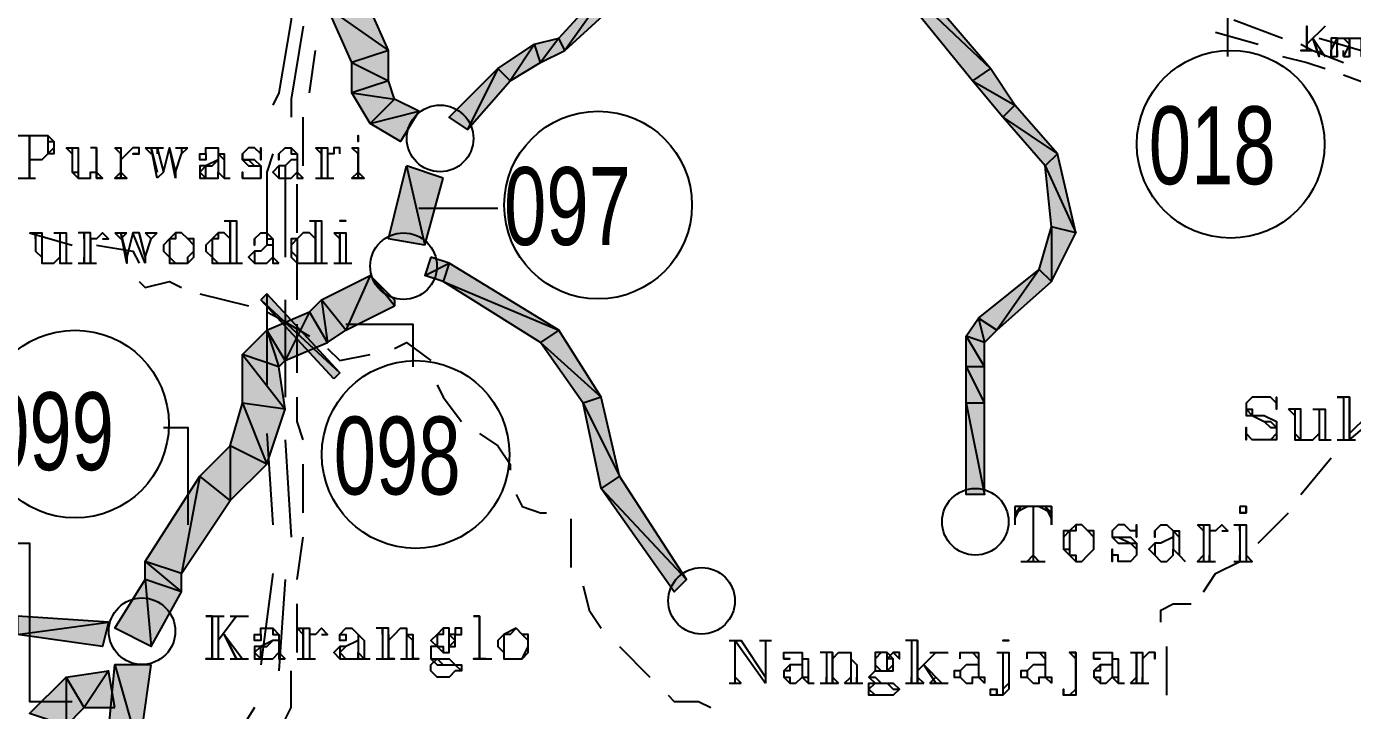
# Model space of a CAD drawing. Header units: millimetres. Extents: x 658 to 813, y 806 to 883.
# Drawn here: x 786.376 to 787.039, y 863.438 to 863.779 of the extents above; entities that cross this region are included whole.
import ezdxf

# ---------------------------------------------------------------- set-up
doc = ezdxf.new("R2010")
doc.units = ezdxf.units.MM
doc.header["$LTSCALE"] = 0.1
doc.linetypes.add('atContinuous2', pattern=[0])
for name, color, linetype in [('BATKAB', 7, 'Continuous'), ('JL-ARTERI', 7, 'Continuous'), ('KLEKTOR2', 7, 'Continuous'), ('LINK NAS BARU', 7, 'Continuous'), ('RENC-JL-TOL', 7, 'Continuous'), ('SYMBOL', 7, 'Continuous'), ('TEXT', 8, 'Continuous'), ('zat_Mask_solid', 7, 'Continuous')]:
    doc.layers.add(name, color=color, linetype=linetype)
doc.styles.add('Style2', font='arial.ttf', dxfattribs={"height": 0.2})

msp = doc.modelspace()

# ---------------------------------------------------------------- hatches: boundary and pattern name
at = {"layer": 'JL-ARTERI'}
for points in [[(786.54469, 863.79476), (786.52645, 863.78868), (786.55685, 863.7674)], [(786.52645, 863.78868), (786.55685, 863.7674), (786.53861, 863.76132)], [(786.55685, 863.7674), (786.53861, 863.76132), (786.55685, 863.7522)], [(786.53861, 863.76132), (786.55685, 863.7522), (786.53861, 863.74612)], [(786.55685, 863.7522), (786.53861, 863.74612), (786.55989, 863.74308)], [(786.53861, 863.74612), (786.55989, 863.74308), (786.54773, 863.73092)], [(786.55989, 863.74308), (786.54773, 863.73092), (786.57205, 863.737)], [(786.54773, 863.73092), (786.57205, 863.737), (786.56293, 863.7218)], [(786.42005, 863.46035), (786.43221, 863.41779), (786.41701, 863.42691)], [(786.43829, 863.46035), (786.42005, 863.46035), (786.43221, 863.41779)], [(786.39573, 863.45427), (786.39573, 863.42995), (786.37749, 863.43603)], [(786.41701, 863.45731), (786.40485, 863.43907), (786.39573, 863.45427)], [(786.40485, 863.43907), (786.39573, 863.45427), (786.39573, 863.42995)], [(786.42005, 863.43907), (786.41701, 863.45731), (786.40485, 863.43907)]]:
    msp.add_hatch(color=7, dxfattribs=at).paths.add_polyline_path(points)
h = msp.add_hatch(color=7, dxfattribs=at)
h.paths.add_polyline_path([(786.58421, 863.70356), (786.56597, 863.70964), (786.57509, 863.67012)])
h.paths.add_polyline_path([(786.56597, 863.70964), (786.57509, 863.67012), (786.55685, 863.67316)])
h = msp.add_hatch(color=7, dxfattribs=at)
h.paths.add_polyline_path([(786.55989, 863.64276), (786.55989, 863.63972), (786.54773, 863.65492)], flags=17)
h.paths.add_polyline_path([(786.55989, 863.63972), (786.54773, 863.65492), (786.53557, 863.62756)])
h = msp.add_hatch(color=7, dxfattribs=at)
h.paths.add_polyline_path([(786.50213, 863.60932), (786.48389, 863.6154), (786.50517, 863.58804)], flags=17)
h.paths.add_polyline_path([(786.48389, 863.6154), (786.50517, 863.58804), (786.48389, 863.59108)], flags=17)
h = msp.add_hatch(color=7, dxfattribs=at)
h.paths.add_polyline_path([(786.45349, 863.50596), (786.43525, 863.51204), (786.45349, 863.49684)], flags=17)
h.paths.add_polyline_path([(786.43525, 863.51204), (786.45349, 863.49684), (786.43525, 863.50292)], flags=17)
at = {"layer": 'KLEKTOR2'}
for points in [[(786.8031, 863.82212), (786.79702, 863.81604), (786.85782, 863.75828)], [(786.79702, 863.81604), (786.85782, 863.75828), (786.8487, 863.7522)], [(786.85782, 863.75828), (786.8487, 863.7522), (786.86998, 863.74004)], [(786.8487, 863.7522), (786.86998, 863.74004), (786.8639, 863.73396)], [(786.86998, 863.74004), (786.8639, 863.73396), (786.89126, 863.71572)], [(786.8639, 863.73396), (786.89126, 863.71572), (786.88518, 863.70964)], [(786.57813, 863.66404), (786.57509, 863.65492), (786.58725, 863.661)], [(786.57509, 863.65492), (786.58725, 863.661), (786.58421, 863.65188)], [(786.58725, 863.661), (786.58421, 863.65188), (786.64197, 863.62756)], [(786.58421, 863.65188), (786.64197, 863.62756), (786.63285, 863.62148)], [(786.64197, 863.62756), (786.63285, 863.62148), (786.66325, 863.59412)], [(786.63285, 863.62148), (786.66325, 863.59412), (786.65413, 863.59108)], [(786.66325, 863.59412), (786.65413, 863.59108), (786.67237, 863.5546)], [(786.65413, 863.59108), (786.67237, 863.5546), (786.66325, 863.54852)], [(786.67237, 863.5546), (786.66325, 863.54852), (786.70581, 863.50292)], [(786.66325, 863.54852), (786.70581, 863.50292), (786.69973, 863.49684)]]:
    msp.add_hatch(color=7, dxfattribs=at).paths.add_polyline_path(points)
h = msp.add_hatch(color=7, dxfattribs=at)
h.paths.add_polyline_path([(786.89126, 863.71572), (786.88518, 863.70964), (786.90038, 863.6762)])
h.paths.add_polyline_path([(786.88518, 863.70964), (786.90038, 863.6762), (786.88822, 863.67924)], flags=17)
h = msp.add_hatch(color=7, dxfattribs=at)
h.paths.add_polyline_path([(786.85478, 863.62148), (786.84566, 863.62452), (786.85478, 863.60932)], flags=17)
h.paths.add_polyline_path([(786.84566, 863.62452), (786.85478, 863.60932), (786.84566, 863.60932)], flags=17)
h = msp.add_hatch(color=7, dxfattribs=at)
h.paths.add_polyline_path([(786.85478, 863.60932), (786.84566, 863.60932), (786.85478, 863.59108)], flags=17)
h.paths.add_polyline_path([(786.84566, 863.60932), (786.85478, 863.59108), (786.84566, 863.59108)], flags=17)
h = msp.add_hatch(color=7, dxfattribs=at)
h.paths.add_polyline_path([(786.85478, 863.59108), (786.84566, 863.59108), (786.85478, 863.54548)], flags=17)
h.paths.add_polyline_path([(786.84566, 863.59108), (786.85478, 863.54548), (786.84566, 863.54548)], flags=17)
at = {"layer": 'LINK NAS BARU'}
h = msp.add_hatch(color=7, dxfattribs=at)
h.paths.add_polyline_path([(786.49605, 863.6458), (786.49301, 863.64276), (786.53253, 863.60628)])
h.paths.add_polyline_path([(786.49301, 863.64276), (786.53253, 863.60628), (786.52949, 863.60324)])
at = {"layer": 'zat_Mask_solid'}
for points in [[(786.67541, 863.80996), (786.64501, 863.7674), (786.64197, 863.77348)], [(786.68149, 863.80084), (786.67541, 863.80996), (786.64501, 863.7674)], [(786.64197, 863.77348), (786.63285, 863.76132), (786.62981, 863.77044)], [(786.64501, 863.7674), (786.64197, 863.77348), (786.63285, 863.76132)], [(786.62981, 863.77044), (786.61765, 863.7522), (786.61157, 863.75828)], [(786.63285, 863.76132), (786.62981, 863.77044), (786.61765, 863.7522)], [(786.61157, 863.75828), (786.59637, 863.72788), (786.58725, 863.73396)], [(786.61765, 863.7522), (786.61157, 863.75828), (786.59637, 863.72788)], [(786.88822, 863.67924), (786.88822, 863.65188), (786.88214, 863.65796)], [(786.90038, 863.6762), (786.88822, 863.67924), (786.88822, 863.65188)], [(786.54773, 863.65492), (786.53557, 863.62756), (786.52341, 863.64276)], [(786.88214, 863.65796), (786.86086, 863.62756), (786.85174, 863.63364)], [(786.88822, 863.65188), (786.88214, 863.65796), (786.86086, 863.62756)], [(786.52341, 863.64276), (786.52645, 863.62148), (786.51733, 863.63668)], [(786.53557, 863.62756), (786.52341, 863.64276), (786.52645, 863.62148)], [(786.51733, 863.63668), (786.50517, 863.61236), (786.49605, 863.62756)], [(786.52645, 863.62148), (786.51733, 863.63668), (786.50517, 863.61236)], [(786.85174, 863.63364), (786.85478, 863.62148), (786.84566, 863.62452)], [(786.86086, 863.62756), (786.85174, 863.63364), (786.85478, 863.62148)], [(786.49605, 863.62756), (786.50213, 863.60932), (786.48389, 863.6154)], [(786.50517, 863.61236), (786.49605, 863.62756), (786.50213, 863.60932)], [(786.48389, 863.59108), (786.49605, 863.56068), (786.47781, 863.5698)], [(786.50517, 863.58804), (786.48389, 863.59108), (786.49605, 863.56068)], [(786.47781, 863.5698), (786.47781, 863.54244), (786.46261, 863.5546)], [(786.49605, 863.56068), (786.47781, 863.5698), (786.47781, 863.54244)], [(786.46261, 863.5546), (786.45349, 863.50596), (786.43525, 863.51204)], [(786.47781, 863.54244), (786.46261, 863.5546), (786.45349, 863.50596)], [(786.43525, 863.50292), (786.43829, 863.46948), (786.42005, 863.4786)], [(786.45349, 863.49684), (786.43525, 863.50292), (786.43829, 863.46948)], [(786.37141, 863.48468), (786.37141, 863.47556), (786.41701, 863.48164)], [(786.37141, 863.47556), (786.41701, 863.48164), (786.41397, 863.46948)]]:
    msp.add_hatch(color=7, dxfattribs=at).paths.add_polyline_path(points)

# ---------------------------------------------------------------- linework, layer by layer
at = {"layer": 'BATKAB', "color": 7}
for points in [[(786.37749, 863.6762), (786.39877, 863.67012)], [(786.41093, 863.67012), (786.42917, 863.66708), (786.43221, 863.661)], [(786.43221, 863.65188), (786.43525, 863.64884), (786.44741, 863.65188), (786.45349, 863.64884)], [(786.46261, 863.6458), (786.48693, 863.63972)], [(786.49605, 863.63668), (786.50213, 863.63364), (786.51733, 863.62452)], [(786.55989, 863.61844), (786.56597, 863.62148), (786.57813, 863.61236)], [(786.52645, 863.61844), (786.53253, 863.61236), (786.54773, 863.6154)], [(786.58117, 863.6002), (786.58421, 863.59412), (786.59333, 863.58196)], [(787.03718, 863.57284), (787.05542, 863.58804)], [(786.60245, 863.57588), (786.61157, 863.5698), (786.61765, 863.56068), (786.61765, 863.55764)], [(787.01286, 863.54548), (787.02806, 863.56372)], [(786.62069, 863.54548), (786.62373, 863.5394), (786.63285, 863.53636), (786.63589, 863.53636)], [(786.64805, 863.53332), (786.64805, 863.53028), (786.64805, 863.509)], [(786.99158, 863.52116), (786.99462, 863.5242), (787.00678, 863.53636)], [(786.96422, 863.49684), (786.9703, 863.50596), (786.98246, 863.51204)], [(786.65413, 863.49988), (786.65717, 863.48772), (786.66325, 863.4786)], [(786.94294, 863.48164), (786.94294, 863.48772), (786.94902, 863.49076), (786.95814, 863.49076)], [(786.67237, 863.46948), (786.68757, 863.45427)], [(786.94598, 863.44515), (786.94598, 863.46035), (786.94598, 863.46948)], [(786.69669, 863.44515), (786.69973, 863.44211), (786.71189, 863.44211), (786.71797, 863.43907)]]:
    msp.add_lwpolyline(points, dxfattribs=at)
at = {"layer": 'JL-ARTERI', "color": 7, "linetype": 'atContinuous2'}
for p, q in [((786.55685, 863.67316), (786.56597, 863.70964)), ((786.58421, 863.70356), (786.56597, 863.70964)), ((786.56597, 863.70964), (786.57509, 863.67012)), ((786.56597, 863.70964), (786.57509, 863.67012)), ((786.57509, 863.67012), (786.58421, 863.70356)), ((786.57509, 863.67012), (786.55685, 863.67316))]:
    msp.add_line(p, q, dxfattribs=at)
at = {"layer": 'JL-ARTERI', "color": 7}
for points in [[(786.54469, 863.79476), (786.52645, 863.78868), (786.55685, 863.7674), (786.54469, 863.79476)], [(786.52645, 863.78868), (786.55685, 863.7674), (786.53861, 863.76132), (786.52645, 863.78868)], [(786.55685, 863.7674), (786.53861, 863.76132), (786.55685, 863.7522), (786.55685, 863.7674)], [(786.53861, 863.76132), (786.55685, 863.7522), (786.53861, 863.74612), (786.53861, 863.76132)], [(786.55685, 863.7522), (786.53861, 863.74612), (786.55989, 863.74308), (786.55685, 863.7522)], [(786.53861, 863.74612), (786.55989, 863.74308), (786.54773, 863.73092), (786.53861, 863.74612)], [(786.55989, 863.74308), (786.54773, 863.73092), (786.57205, 863.737), (786.55989, 863.74308)], [(786.54773, 863.73092), (786.57205, 863.737), (786.56293, 863.7218), (786.54773, 863.73092)], [(786.54773, 863.65492), (786.53557, 863.62756), (786.52341, 863.64276), (786.54773, 863.65492)], [(786.55989, 863.63972), (786.54773, 863.65492), (786.53557, 863.62756), (786.55989, 863.63972)], [(786.55989, 863.64276), (786.55989, 863.63972), (786.54773, 863.65492), (786.55989, 863.64276)], [(786.52341, 863.64276), (786.52645, 863.62148), (786.51733, 863.63668), (786.52341, 863.64276)], [(786.53557, 863.62756), (786.52341, 863.64276), (786.52645, 863.62148), (786.53557, 863.62756)], [(786.51733, 863.63668), (786.50517, 863.61236), (786.49605, 863.62756), (786.51733, 863.63668)], [(786.52645, 863.62148), (786.51733, 863.63668), (786.50517, 863.61236), (786.52645, 863.62148)], [(786.49605, 863.62756), (786.50213, 863.60932), (786.48389, 863.6154), (786.49605, 863.62756)], [(786.50517, 863.61236), (786.49605, 863.62756), (786.50213, 863.60932), (786.50517, 863.61236)], [(786.50213, 863.60932), (786.48389, 863.6154), (786.50517, 863.58804), (786.50213, 863.60932)], [(786.48389, 863.6154), (786.50517, 863.58804), (786.48389, 863.59108), (786.48389, 863.6154)], [(786.48389, 863.59108), (786.49605, 863.56068), (786.47781, 863.5698), (786.48389, 863.59108)], [(786.50517, 863.58804), (786.48389, 863.59108), (786.49605, 863.56068), (786.50517, 863.58804)], [(786.47781, 863.5698), (786.47781, 863.54244), (786.46261, 863.5546), (786.47781, 863.5698)], [(786.49605, 863.56068), (786.47781, 863.5698), (786.47781, 863.54244), (786.49605, 863.56068)], [(786.46261, 863.5546), (786.45349, 863.50596), (786.43525, 863.51204), (786.46261, 863.5546)], [(786.47781, 863.54244), (786.46261, 863.5546), (786.45349, 863.50596), (786.47781, 863.54244)], [(786.45349, 863.50596), (786.43525, 863.51204), (786.45349, 863.49684), (786.45349, 863.50596)], [(786.43525, 863.51204), (786.45349, 863.49684), (786.43525, 863.50292), (786.43525, 863.51204)], [(786.43525, 863.50292), (786.43829, 863.46948), (786.42005, 863.4786), (786.43525, 863.50292)], [(786.45349, 863.49684), (786.43525, 863.50292), (786.43829, 863.46948), (786.45349, 863.49684)], [(786.42005, 863.46035), (786.43221, 863.41779), (786.41701, 863.42691), (786.42005, 863.46035)], [(786.43829, 863.46035), (786.42005, 863.46035), (786.43221, 863.41779), (786.43829, 863.46035)], [(786.39573, 863.45427), (786.39573, 863.42995), (786.37749, 863.43603), (786.39573, 863.45427)], [(786.41701, 863.45731), (786.40485, 863.43907), (786.39573, 863.45427), (786.41701, 863.45731)], [(786.40485, 863.43907), (786.39573, 863.45427), (786.39573, 863.42995), (786.40485, 863.43907)], [(786.42005, 863.43907), (786.41701, 863.45731), (786.40485, 863.43907), (786.42005, 863.43907)]]:
    msp.add_lwpolyline(points, dxfattribs=at)
at = {"layer": 'KLEKTOR2', "color": 7}
for points in [[(786.8031, 863.82212), (786.79702, 863.81604), (786.85782, 863.75828), (786.8031, 863.82212)], [(786.79702, 863.81604), (786.85782, 863.75828), (786.8487, 863.7522), (786.79702, 863.81604)], [(786.67541, 863.80996), (786.64501, 863.7674), (786.64197, 863.77348), (786.67541, 863.80996)], [(786.68149, 863.80084), (786.67541, 863.80996), (786.64501, 863.7674), (786.68149, 863.80084)], [(786.64197, 863.77348), (786.63285, 863.76132), (786.62981, 863.77044), (786.64197, 863.77348)], [(786.64501, 863.7674), (786.64197, 863.77348), (786.63285, 863.76132), (786.64501, 863.7674)], [(786.62981, 863.77044), (786.61765, 863.7522), (786.61157, 863.75828), (786.62981, 863.77044)], [(786.63285, 863.76132), (786.62981, 863.77044), (786.61765, 863.7522), (786.63285, 863.76132)], [(786.61157, 863.75828), (786.59637, 863.72788), (786.58725, 863.73396), (786.61157, 863.75828)], [(786.61765, 863.7522), (786.61157, 863.75828), (786.59637, 863.72788), (786.61765, 863.7522)], [(786.85782, 863.75828), (786.8487, 863.7522), (786.86998, 863.74004), (786.85782, 863.75828)], [(786.8487, 863.7522), (786.86998, 863.74004), (786.8639, 863.73396), (786.8487, 863.7522)], [(786.86998, 863.74004), (786.8639, 863.73396), (786.89126, 863.71572), (786.86998, 863.74004)], [(786.8639, 863.73396), (786.89126, 863.71572), (786.88518, 863.70964), (786.8639, 863.73396)], [(786.89126, 863.71572), (786.88518, 863.70964), (786.90038, 863.6762), (786.89126, 863.71572)], [(786.88518, 863.70964), (786.90038, 863.6762), (786.88822, 863.67924), (786.88518, 863.70964)], [(786.88822, 863.67924), (786.88822, 863.65188), (786.88214, 863.65796), (786.88822, 863.67924)], [(786.90038, 863.6762), (786.88822, 863.67924), (786.88822, 863.65188), (786.90038, 863.6762)], [(786.57813, 863.66404), (786.57509, 863.65492), (786.58725, 863.661), (786.57813, 863.66404)], [(786.57509, 863.65492), (786.58725, 863.661), (786.58421, 863.65188), (786.57509, 863.65492)], [(786.58725, 863.661), (786.58421, 863.65188), (786.64197, 863.62756), (786.58725, 863.661)], [(786.88214, 863.65796), (786.86086, 863.62756), (786.85174, 863.63364), (786.88214, 863.65796)], [(786.88822, 863.65188), (786.88214, 863.65796), (786.86086, 863.62756), (786.88822, 863.65188)], [(786.58421, 863.65188), (786.64197, 863.62756), (786.63285, 863.62148), (786.58421, 863.65188)], [(786.85174, 863.63364), (786.85478, 863.62148), (786.84566, 863.62452), (786.85174, 863.63364)], [(786.86086, 863.62756), (786.85174, 863.63364), (786.85478, 863.62148), (786.86086, 863.62756)], [(786.64197, 863.62756), (786.63285, 863.62148), (786.66325, 863.59412), (786.64197, 863.62756)], [(786.63285, 863.62148), (786.66325, 863.59412), (786.65413, 863.59108), (786.63285, 863.62148)], [(786.85478, 863.62148), (786.84566, 863.62452), (786.85478, 863.60932), (786.85478, 863.62148)], [(786.84566, 863.62452), (786.85478, 863.60932), (786.84566, 863.60932), (786.84566, 863.62452)], [(786.85478, 863.60932), (786.84566, 863.60932), (786.85478, 863.59108), (786.85478, 863.60932)], [(786.84566, 863.60932), (786.85478, 863.59108), (786.84566, 863.59108), (786.84566, 863.60932)], [(786.66325, 863.59412), (786.65413, 863.59108), (786.67237, 863.5546), (786.66325, 863.59412)], [(786.65413, 863.59108), (786.67237, 863.5546), (786.66325, 863.54852), (786.65413, 863.59108)], [(786.85478, 863.59108), (786.84566, 863.59108), (786.85478, 863.54548), (786.85478, 863.59108)], [(786.84566, 863.59108), (786.85478, 863.54548), (786.84566, 863.54548), (786.84566, 863.59108)], [(786.67237, 863.5546), (786.66325, 863.54852), (786.70581, 863.50292), (786.67237, 863.5546)], [(786.66325, 863.54852), (786.70581, 863.50292), (786.69973, 863.49684), (786.66325, 863.54852)], [(786.37141, 863.48468), (786.37141, 863.47556), (786.41701, 863.48164), (786.37141, 863.48468)], [(786.37141, 863.47556), (786.41701, 863.48164), (786.41397, 863.46948), (786.37141, 863.47556)]]:
    msp.add_lwpolyline(points, dxfattribs=at)
at = {"layer": 'LINK NAS BARU', "color": 7, "linetype": 'atContinuous2'}
for p, q in [((786.49605, 863.6458), (786.49301, 863.64276)), ((786.53253, 863.60628), (786.49605, 863.6458)), ((786.49301, 863.64276), (786.53253, 863.60628)), ((786.49301, 863.64276), (786.53253, 863.60628)), ((786.52949, 863.60324), (786.49301, 863.64276)), ((786.53253, 863.60628), (786.52949, 863.60324))]:
    msp.add_line(p, q, dxfattribs=at)
at = {"layer": 'LINK NAS BARU', "color": 7}
for points in [[(786.97638, 863.76436), (786.97638, 863.83124)], [(786.61157, 863.68836), (786.57205, 863.68836)], [(786.53557, 863.6306), (786.56901, 863.6306), (786.56901, 863.60932)], [(786.44437, 863.57892), (786.45653, 863.57892), (786.45653, 863.53028)], [(786.29541, 863.53636), (786.29541, 863.52116), (786.37749, 863.52116), (786.37749, 863.44211), (786.39877, 863.44211)]]:
    msp.add_lwpolyline(points, dxfattribs=at)
at = {"layer": 'LINK NAS BARU', "color": 7, "linetype": 'atContinuous2'}
for centre in [(786.97782, 863.7205), (786.66166, 863.6901), (786.40021, 863.58066), (786.57046, 863.56546)]:
    msp.add_circle(centre, 0.0469, dxfattribs=at)
at = {"layer": 'RENC-JL-TOL', "color": 7}
for points in [[(786.50821, 863.78564), (786.50821, 863.7826), (786.50213, 863.74612), (786.49909, 863.74004)], [(786.51429, 863.77956), (786.50821, 863.74308), (786.50821, 863.73396)], [(786.97942, 863.7826), (787.00374, 863.77348)], [(786.9703, 863.77652), (786.99158, 863.77044)], [(787.02198, 863.77348), (787.04326, 863.7674)], [(786.51733, 863.74612), (786.52037, 863.7674)], [(787.01286, 863.77044), (787.01894, 863.7674), (787.03414, 863.76132)], [(787.00374, 863.76436), (787.0159, 863.76132), (787.02502, 863.75828)], [(787.03414, 863.75524), (787.05846, 863.74612)], [(786.51429, 863.70964), (786.51429, 863.73396)], [(786.49909, 863.71572), (786.49605, 863.7066), (786.49605, 863.67012)], [(786.50517, 863.70964), (786.50517, 863.7066), (786.50517, 863.66404)], [(786.51125, 863.6762), (786.51125, 863.70052)], [(786.51125, 863.64276), (786.51125, 863.66404)], [(786.49605, 863.6458), (786.49605, 863.6002)], [(786.50517, 863.64276), (786.50517, 863.59412)], [(786.51125, 863.60628), (786.51125, 863.6306)], [(786.51429, 863.57284), (786.51125, 863.58196), (786.51125, 863.59412)], [(786.49605, 863.57588), (786.49909, 863.53028)], [(786.50517, 863.57284), (786.50821, 863.5242)], [(786.51429, 863.53636), (786.51429, 863.56068)], [(786.51125, 863.50292), (786.51429, 863.5242)], [(786.49909, 863.50596), (786.49301, 863.46035)], [(786.50517, 863.50292), (786.50213, 863.45731)], [(786.51125, 863.46644), (786.51125, 863.49076)], [(786.50517, 863.43299), (786.50821, 863.43907), (786.50821, 863.45731)], [(786.48997, 863.43907), (786.47477, 863.41475), (786.46261, 863.40259)]]:
    msp.add_lwpolyline(points, dxfattribs=at)
at = {"layer": 'SYMBOL', "color": 7, "linetype": 'atContinuous2'}
for centre in [(786.58267, 863.7234), (786.56442, 863.65956), (786.85019, 863.53187), (786.71339, 863.49235), (786.4337, 863.47715)]:
    msp.add_circle(centre, 0.01664, dxfattribs=at)
at = {"layer": 'TEXT', "color": 7}
for points in [[(787.0159, 863.77956), (787.0159, 863.7674), (787.0159, 863.77956), (787.0159, 863.7674)], [(787.02502, 863.77956), (787.0159, 863.77044)], [(787.01894, 863.77348), (787.02198, 863.76436), (787.01894, 863.77348), (787.02502, 863.76436)], [(787.02806, 863.7674), (787.0311, 863.77348), (787.02806, 863.77348), (787.02806, 863.76436)], [(787.0311, 863.76436), (787.0311, 863.77348), (787.0311, 863.77044)], [(787.0311, 863.77348), (787.03414, 863.77348), (787.03718, 863.77348), (787.03718, 863.77044), (787.03718, 863.76436), (787.03718, 863.77044), (787.03718, 863.77348)], [(787.03414, 863.77348), (787.03718, 863.77044), (787.03414, 863.76436)], [(787.03718, 863.77044), (787.03718, 863.77348), (787.04022, 863.77348), (787.04326, 863.77348), (787.04326, 863.77044), (787.04326, 863.76436), (787.04326, 863.77044), (787.04326, 863.77348)], [(787.01286, 863.7674), (787.01894, 863.7674)], [(787.0159, 863.7674), (787.01286, 863.7674), (787.0159, 863.7674)], [(787.02198, 863.7674), (787.02502, 863.76436)], [(787.02198, 863.7674), (787.02502, 863.76436)], [(787.02806, 863.7674), (787.02806, 863.76436), (787.02806, 863.7674)], [(787.0311, 863.7674), (787.0311, 863.76436), (787.0311, 863.7674)], [(787.03414, 863.76436), (787.03414, 863.7674)], [(787.03718, 863.7674), (787.03718, 863.76436)], [(787.02806, 863.76436), (787.0311, 863.76436)], [(787.03414, 863.76436), (787.03718, 863.76436)], [(786.37141, 863.72484), (786.38357, 863.72484), (786.38661, 863.72484), (786.38965, 863.7218), (786.38965, 863.71876), (786.38965, 863.71572), (786.38661, 863.71572), (786.38357, 863.71268), (786.37749, 863.71268)], [(786.37749, 863.72484), (786.37749, 863.70356), (786.37749, 863.72484)], [(786.37749, 863.7218), (786.37749, 863.72484), (786.38053, 863.72484)], [(786.38357, 863.72484), (786.38661, 863.72484), (786.38661, 863.7218), (786.38661, 863.71572), (786.38357, 863.71268)], [(786.38661, 863.7218), (786.38965, 863.7218), (786.38965, 863.71876), (786.38661, 863.71572)], [(786.39573, 863.71876), (786.40181, 863.71876), (786.40181, 863.7066), (786.40181, 863.70356)], [(786.39573, 863.71876), (786.39877, 863.71572), (786.39573, 863.71876)], [(786.39877, 863.71876), (786.39877, 863.70964), (786.39877, 863.7066), (786.40181, 863.70356), (786.40485, 863.70356), (786.40789, 863.70356), (786.40789, 863.7066), (786.41093, 863.7066)], [(786.41093, 863.71572), (786.41093, 863.70356), (786.41093, 863.71876), (786.40789, 863.71876)], [(786.41093, 863.71876), (786.41093, 863.70356), (786.41397, 863.70356)], [(786.42005, 863.71876), (786.42309, 863.71876), (786.42309, 863.70356)], [(786.42005, 863.71876), (786.42309, 863.71572), (786.42005, 863.71876)], [(786.42309, 863.71876), (786.42309, 863.70356), (786.42309, 863.71572)], [(786.43221, 863.71572), (786.42917, 863.71572), (786.43221, 863.71572), (786.43221, 863.71876), (786.42917, 863.71876), (786.42613, 863.71572), (786.42309, 863.71268)], [(786.43525, 863.71876), (786.44437, 863.71876)], [(786.43525, 863.71876), (786.43829, 863.71572)], [(786.44133, 863.70356), (786.43829, 863.71876), (786.44133, 863.7066)], [(786.44133, 863.71876), (786.44437, 863.7066), (786.44741, 863.71876)], [(786.44133, 863.71876), (786.44133, 863.71572)], [(786.45045, 863.70356), (786.44741, 863.71876), (786.45045, 863.7066)], [(786.44741, 863.71876), (786.45045, 863.7066), (786.45349, 863.71572)], [(786.45045, 863.71876), (786.45653, 863.71876)], [(786.45349, 863.71876), (786.45349, 863.71572), (786.45653, 863.71876)], [(786.46565, 863.71572), (786.46565, 863.71268), (786.46261, 863.71268), (786.46261, 863.71572), (786.46565, 863.71572), (786.46565, 863.71876), (786.47173, 863.71876), (786.47173, 863.71572), (786.47477, 863.71572), (786.47477, 863.71268), (786.47477, 863.7066), (786.47477, 863.70356), (786.47781, 863.70356)], [(786.47173, 863.71876), (786.47173, 863.71572), (786.47173, 863.7066), (786.47477, 863.70356), (786.47781, 863.70356)], [(786.49301, 863.71572), (786.49301, 863.71876), (786.49301, 863.71268), (786.49301, 863.71572), (786.48997, 863.71876), (786.48693, 863.71876), (786.48389, 863.71572), (786.48389, 863.71268), (786.48693, 863.70964), (786.48997, 863.70964), (786.49301, 863.70964), (786.49301, 863.7066)], [(786.50213, 863.71572), (786.50213, 863.71268), (786.50213, 863.71572), (786.50517, 863.71876), (786.50821, 863.71876), (786.51125, 863.71572), (786.51125, 863.71268), (786.51125, 863.7066), (786.51429, 863.70356)], [(786.50821, 863.71876), (786.50821, 863.71572), (786.51125, 863.71572), (786.51125, 863.7066), (786.51125, 863.70356), (786.51429, 863.70356)], [(786.52037, 863.71876), (786.52645, 863.71876), (786.52645, 863.70356)], [(786.52037, 863.71876), (786.52341, 863.71572), (786.52341, 863.71876)], [(786.52341, 863.71876), (786.52341, 863.70356), (786.52341, 863.71572)], [(786.53253, 863.71572), (786.53253, 863.71876), (786.52949, 863.71876), (786.52949, 863.71572), (786.52645, 863.71572), (786.52645, 863.71268)], [(786.53861, 863.71876), (786.54165, 863.71876), (786.54165, 863.70356)], [(786.53861, 863.71876), (786.54165, 863.71572), (786.53861, 863.71876)], [(786.54165, 863.72484), (786.54165, 863.7218), (786.54165, 863.72484), (786.54165, 863.7218)], [(786.54165, 863.71876), (786.54165, 863.70356), (786.54165, 863.71572)], [(786.39877, 863.71572), (786.39877, 863.7066), (786.40181, 863.7066)], [(786.47173, 863.71268), (786.46565, 863.70964), (786.46261, 863.70964), (786.46261, 863.7066), (786.46261, 863.70356), (786.46565, 863.70356), (786.46869, 863.70356), (786.47173, 863.70356), (786.47173, 863.7066)], [(786.46565, 863.70964), (786.46261, 863.7066), (786.46565, 863.70356), (786.46565, 863.7066), (786.46565, 863.70964), (786.46869, 863.70964), (786.47173, 863.71268)], [(786.47173, 863.71572), (786.47477, 863.71268), (786.47477, 863.7066), (786.47477, 863.70356)], [(786.48389, 863.7066), (786.48389, 863.70356), (786.48389, 863.7066), (786.48389, 863.70356), (786.48693, 863.70356), (786.48997, 863.70356), (786.49301, 863.70356), (786.49301, 863.7066), (786.49301, 863.70964), (786.48997, 863.71268), (786.48693, 863.71268), (786.48389, 863.71268), (786.48389, 863.71572), (786.48389, 863.71268), (786.48693, 863.71268), (786.48997, 863.70964), (786.49301, 863.70964), (786.49301, 863.70356)], [(786.51125, 863.71268), (786.50821, 863.71268), (786.50517, 863.70964), (786.50213, 863.70964), (786.49909, 863.7066), (786.50213, 863.70356), (786.50517, 863.70356), (786.50821, 863.70356), (786.51125, 863.7066)], [(786.50821, 863.71268), (786.50517, 863.70964), (786.50213, 863.70964), (786.50213, 863.7066), (786.50213, 863.70356), (786.50517, 863.70356)], [(786.51125, 863.71572), (786.51125, 863.71268), (786.51125, 863.7066), (786.51125, 863.70356)], [(786.37749, 863.7066), (786.37749, 863.70356), (786.38053, 863.70356)], [(786.41093, 863.7066), (786.41397, 863.70356), (786.41093, 863.70356)], [(786.42309, 863.70356), (786.42005, 863.70356), (786.42309, 863.7066), (786.42613, 863.70356), (786.42309, 863.70356)], [(786.44437, 863.7066), (786.44133, 863.70356)], [(786.45045, 863.7066), (786.45045, 863.70356)], [(786.50213, 863.70964), (786.50213, 863.7066), (786.50213, 863.70356)], [(786.52037, 863.70356), (786.52341, 863.70356), (786.52341, 863.7066)], [(786.52645, 863.7066), (786.52645, 863.70356)], [(786.54165, 863.70356), (786.53861, 863.70356), (786.54165, 863.7066), (786.54469, 863.70356), (786.54165, 863.70356)], [(786.37141, 863.70356), (786.38053, 863.70356)], [(786.42005, 863.70356), (786.42613, 863.70356)], [(786.52037, 863.70356), (786.52949, 863.70356)], [(786.53861, 863.70356), (786.54469, 863.70356)], [(786.47477, 863.68228), (786.48085, 863.68228), (786.48085, 863.661)], [(786.47477, 863.68228), (786.47781, 863.68228)], [(786.47781, 863.661), (786.47781, 863.68228), (786.47781, 863.661), (786.48389, 863.661)], [(786.51733, 863.68228), (786.52341, 863.68228), (786.52341, 863.661)], [(786.51733, 863.68228), (786.52037, 863.68228)], [(786.52037, 863.661), (786.52037, 863.68228), (786.52037, 863.661), (786.52645, 863.661)], [(786.53253, 863.68228), (786.53557, 863.68228), (786.53253, 863.68228), (786.53557, 863.68228)], [(786.37749, 863.6762), (786.38357, 863.6762), (786.38357, 863.66404), (786.38357, 863.661), (786.38661, 863.661)], [(786.38053, 863.6762), (786.38053, 863.66708), (786.38357, 863.66404), (786.38357, 863.661), (786.38661, 863.661), (786.38965, 863.661), (786.39269, 863.66404)], [(786.38053, 863.6762), (786.38053, 863.67316), (786.38053, 863.6762)], [(786.38357, 863.67316), (786.38357, 863.66404)], [(786.38965, 863.6762), (786.39573, 863.6762), (786.39573, 863.661)], [(786.39269, 863.6762), (786.39269, 863.661), (786.39877, 863.661)], [(786.39269, 863.67316), (786.39269, 863.661)], [(786.40789, 863.67316), (786.40789, 863.661), (786.40789, 863.6762), (786.40181, 863.6762)], [(786.40485, 863.6762), (786.40485, 863.661)], [(786.40485, 863.6762), (786.40485, 863.67316), (786.40485, 863.6762)], [(786.41397, 863.67316), (786.41701, 863.67316), (786.41397, 863.6762), (786.41093, 863.67316), (786.40789, 863.67316), (786.40789, 863.67012)], [(786.42005, 863.6762), (786.42613, 863.6762)], [(786.42005, 863.6762), (786.42309, 863.67316), (786.42613, 863.6762)], [(786.43525, 863.661), (786.42917, 863.6762), (786.42613, 863.66404), (786.42613, 863.661), (786.42309, 863.6762), (786.42613, 863.66404), (786.42309, 863.6762)], [(786.43525, 863.66404), (786.43221, 863.6762), (786.42917, 863.6762)], [(786.43221, 863.6762), (786.43525, 863.66404), (786.43829, 863.67316)], [(786.43525, 863.6762), (786.44133, 863.6762)], [(786.43525, 863.6762), (786.43829, 863.67316), (786.44133, 863.6762)], [(786.45045, 863.6762), (786.44741, 863.67316), (786.44437, 863.67012), (786.44437, 863.66708), (786.44741, 863.66404), (786.44741, 863.661), (786.45045, 863.661), (786.45349, 863.661), (786.45653, 863.661), (786.45957, 863.66404), (786.45957, 863.66708), (786.45957, 863.67012), (786.45957, 863.67316), (786.45653, 863.67316), (786.45349, 863.6762), (786.45045, 863.6762)], [(786.45045, 863.6762), (786.45045, 863.67316), (786.44741, 863.67316), (786.44741, 863.67012), (786.44741, 863.66708), (786.44741, 863.66404), (786.45045, 863.661)], [(786.44741, 863.67316), (786.44741, 863.67012), (786.44741, 863.66708), (786.44741, 863.66404)], [(786.45349, 863.661), (786.45653, 863.661), (786.45653, 863.66404), (786.45957, 863.66708), (786.45957, 863.67012), (786.45653, 863.67316), (786.45349, 863.6762)], [(786.45957, 863.66404), (786.45957, 863.66708), (786.45957, 863.67012), (786.45957, 863.67316)], [(786.47781, 863.67316), (786.47477, 863.6762), (786.47173, 863.6762), (786.46869, 863.67316), (786.46565, 863.67012), (786.46565, 863.66708), (786.46869, 863.66404), (786.46869, 863.661), (786.47173, 863.661), (786.47477, 863.661), (786.47781, 863.661), (786.47781, 863.66404)], [(786.47173, 863.6762), (786.47173, 863.67316), (786.46869, 863.67316), (786.46869, 863.67012), (786.46869, 863.66708), (786.46869, 863.66404), (786.47173, 863.661)], [(786.46869, 863.67316), (786.46869, 863.67012), (786.46869, 863.66708), (786.46869, 863.66404)], [(786.48997, 863.67316), (786.48997, 863.67012), (786.48997, 863.67316), (786.49301, 863.6762), (786.49605, 863.6762), (786.49909, 863.67316), (786.49909, 863.67012), (786.49909, 863.66404), (786.50213, 863.661)], [(786.49605, 863.6762), (786.49605, 863.67316), (786.49909, 863.67316), (786.49909, 863.66404), (786.49909, 863.661), (786.50213, 863.661)], [(786.49909, 863.67316), (786.49909, 863.67012), (786.49909, 863.66404), (786.49909, 863.661)], [(786.52037, 863.67316), (786.51733, 863.6762), (786.51429, 863.6762), (786.51125, 863.67316), (786.50821, 863.67316), (786.50821, 863.67012), (786.50821, 863.66708), (786.50821, 863.66404), (786.51125, 863.661), (786.51429, 863.661), (786.51733, 863.661), (786.52037, 863.661), (786.52037, 863.66404)], [(786.51125, 863.67316), (786.50821, 863.67012), (786.50821, 863.66708), (786.51125, 863.66404)], [(786.51429, 863.6762), (786.51125, 863.67316), (786.51125, 863.67012), (786.51125, 863.66708), (786.51125, 863.66404), (786.51125, 863.661), (786.51429, 863.661)], [(786.52949, 863.6762), (786.53557, 863.6762), (786.53557, 863.661)], [(786.52949, 863.6762), (786.53253, 863.67316), (786.53253, 863.6762)], [(786.53253, 863.6762), (786.53253, 863.661), (786.53253, 863.67316)], [(786.49909, 863.67012), (786.49605, 863.67012), (786.49301, 863.66708), (786.48997, 863.66708), (786.48693, 863.66404), (786.48997, 863.661), (786.49301, 863.661), (786.49605, 863.661), (786.49909, 863.66404)], [(786.49605, 863.67012), (786.49301, 863.66708), (786.48997, 863.66708), (786.48997, 863.66404), (786.48997, 863.661), (786.49301, 863.661)], [(786.48997, 863.66708), (786.48997, 863.66404), (786.48997, 863.661)], [(786.39573, 863.66404), (786.39573, 863.661)], [(786.40181, 863.661), (786.41093, 863.661)], [(786.40485, 863.661), (786.40485, 863.66404)], [(786.40789, 863.66404), (786.40789, 863.661), (786.41093, 863.661)], [(786.43525, 863.66404), (786.43525, 863.661)], [(786.48085, 863.66404), (786.48085, 863.661)], [(786.52341, 863.66404), (786.52341, 863.661)], [(786.52949, 863.661), (786.53253, 863.661), (786.53253, 863.66404)], [(786.52949, 863.661), (786.53861, 863.661)], [(786.53557, 863.66404), (786.53557, 863.661)], [(787.0007, 863.59108), (787.0007, 863.59412), (787.0007, 863.58804), (787.0007, 863.59108), (786.99766, 863.59412), (786.99462, 863.59412), (786.99158, 863.59412), (786.98854, 863.59412), (786.9855, 863.59108), (786.9855, 863.58804), (786.9855, 863.585), (786.98854, 863.585), (786.99462, 863.58196), (786.99766, 863.57892), (787.0007, 863.57892), (787.0007, 863.57588), (786.99766, 863.57284)], [(786.98854, 863.59412), (786.9855, 863.59108), (786.9855, 863.58804), (786.98854, 863.58804), (786.98854, 863.585), (786.99462, 863.585), (787.0007, 863.58196), (787.0007, 863.57892), (787.0007, 863.57588), (787.0007, 863.57284), (786.99766, 863.57284), (786.99462, 863.57284), (786.99158, 863.57284), (786.98854, 863.57284), (786.9855, 863.57588), (786.9855, 863.57892), (786.9855, 863.57284), (786.9855, 863.57588)], [(787.03718, 863.59412), (787.03718, 863.57284), (787.03718, 863.59412), (787.0311, 863.59412)], [(787.0311, 863.59412), (787.03414, 863.59412), (787.03414, 863.59108)], [(787.03414, 863.59412), (787.03414, 863.57284)], [(786.9855, 863.58804), (786.98854, 863.585), (786.99462, 863.58196), (786.99766, 863.58196), (787.0007, 863.57892)], [(787.00982, 863.585), (787.00982, 863.57588), (787.01286, 863.57284), (787.01286, 863.57588), (787.01286, 863.58804), (787.00678, 863.58804)], [(787.00678, 863.58804), (787.00982, 863.585), (787.00678, 863.58804)], [(787.00982, 863.58804), (787.00982, 863.57588), (787.00982, 863.57284), (787.01286, 863.57284), (787.0159, 863.57284), (787.01894, 863.57284), (787.02198, 863.57588)], [(787.01894, 863.58804), (787.02502, 863.58804), (787.02502, 863.57284)], [(787.02198, 863.58804), (787.02198, 863.57284), (787.02806, 863.57284)], [(787.02198, 863.585), (787.02198, 863.57284)], [(787.0463, 863.585), (787.03718, 863.57588)], [(787.0311, 863.57284), (787.04022, 863.57284)], [(787.0311, 863.57284), (787.03414, 863.57284)], [(787.03718, 863.57284), (787.04022, 863.57284)], [(786.86998, 863.5394), (786.86998, 863.53028)], [(786.88822, 863.53028), (786.88822, 863.5394), (786.86998, 863.5394)], [(786.86998, 863.5394), (786.86998, 863.53028)], [(786.86998, 863.53332), (786.87302, 863.5394), (786.86998, 863.53636), (786.87606, 863.5394)], [(786.8791, 863.5394), (786.8791, 863.51204)], [(786.8791, 863.5394), (786.8791, 863.51204)], [(786.88214, 863.5394), (786.88822, 863.53636), (786.88518, 863.5394), (786.88822, 863.53332)], [(786.88822, 863.5394), (786.88822, 863.53028)], [(786.98246, 863.5394), (786.98246, 863.53636), (786.9855, 863.53636), (786.9855, 863.5394), (786.98246, 863.5394)], [(786.9855, 863.5394), (786.9855, 863.53636), (786.98246, 863.53636)], [(786.8791, 863.53636), (786.8791, 863.51508)], [(786.90038, 863.53028), (786.89734, 863.52724), (786.8943, 863.52724), (786.8943, 863.5242), (786.8943, 863.52116), (786.8943, 863.51812), (786.89734, 863.51508), (786.90038, 863.51204), (786.90342, 863.51204), (786.90646, 863.51508), (786.9095, 863.51812), (786.9095, 863.52116), (786.9095, 863.5242), (786.9095, 863.52724), (786.90646, 863.52724), (786.90342, 863.53028), (786.90038, 863.53028)], [(786.89734, 863.52724), (786.8943, 863.5242), (786.8943, 863.51812), (786.89734, 863.51812)], [(786.90038, 863.53028), (786.90038, 863.52724), (786.89734, 863.52724), (786.89734, 863.5242), (786.89734, 863.51812), (786.89734, 863.51508), (786.90038, 863.51508), (786.90038, 863.51204)], [(786.90342, 863.51204), (786.90646, 863.51508), (786.9095, 863.51812), (786.9095, 863.5242), (786.90646, 863.52724), (786.90342, 863.53028)], [(786.9095, 863.51812), (786.9095, 863.5242), (786.9095, 863.52724)], [(786.93078, 863.52724), (786.93078, 863.53028), (786.93078, 863.5242), (786.93078, 863.52724), (786.92774, 863.52724), (786.9247, 863.53028), (786.92166, 863.53028), (786.91862, 863.52724), (786.91862, 863.5242), (786.92166, 863.52116), (786.92774, 863.52116), (786.93078, 863.51812), (786.93078, 863.51508)], [(786.91862, 863.52724), (786.91862, 863.5242), (786.92166, 863.5242), (786.92774, 863.52116), (786.93078, 863.52116)], [(786.91862, 863.52724), (786.91862, 863.5242), (786.92166, 863.5242), (786.92774, 863.5242), (786.93078, 863.52116), (786.93078, 863.51812), (786.93078, 863.51508), (786.92774, 863.51204), (786.92166, 863.51204), (786.92166, 863.51508), (786.91862, 863.51508), (786.91862, 863.51812), (786.91862, 863.51204), (786.91862, 863.51508)], [(786.9399, 863.52724), (786.9399, 863.5242), (786.9399, 863.52724), (786.94294, 863.53028), (786.94598, 863.53028), (786.94902, 863.52724), (786.95206, 863.52724), (786.95206, 863.5242), (786.95206, 863.51812), (786.95206, 863.51508), (786.9551, 863.51204)], [(786.94598, 863.53028), (786.94902, 863.52724), (786.94902, 863.51812), (786.95206, 863.51508), (786.9551, 863.51204)], [(786.94902, 863.52724), (786.95206, 863.5242), (786.95206, 863.51812), (786.95206, 863.51508)], [(786.96118, 863.53028), (786.96726, 863.53028), (786.96726, 863.51204)], [(786.96118, 863.53028), (786.96422, 863.52724), (786.96118, 863.53028)], [(786.96422, 863.53028), (786.96422, 863.51204)], [(786.96422, 863.52724), (786.96422, 863.51508)], [(786.97334, 863.52724), (786.97638, 863.52724), (786.97334, 863.53028), (786.9703, 863.52724), (786.96726, 863.52724), (786.96726, 863.5242)], [(786.97942, 863.53028), (786.9855, 863.53028), (786.9855, 863.51204)], [(786.98246, 863.53028), (786.98246, 863.51204)], [(786.98246, 863.53028), (786.98246, 863.52724), (786.98246, 863.53028)], [(786.9855, 863.52724), (786.9855, 863.51508)], [(786.94902, 863.5242), (786.94294, 863.52116), (786.9399, 863.52116), (786.93686, 863.51812), (786.9399, 863.51508), (786.94294, 863.51204), (786.94598, 863.51204), (786.94902, 863.51508), (786.94902, 863.51812)], [(786.94902, 863.5242), (786.94294, 863.52116), (786.9399, 863.52116), (786.9399, 863.51812), (786.9399, 863.51508), (786.94294, 863.51204)], [(786.9399, 863.52116), (786.9399, 863.51812), (786.9399, 863.51508)], [(786.8791, 863.51508), (786.87606, 863.51204), (786.8791, 863.51508), (786.88214, 863.51204), (786.8791, 863.51508)], [(786.93078, 863.51812), (786.93078, 863.51508)], [(786.96422, 863.51508), (786.96118, 863.51204), (786.96422, 863.51508)], [(786.96726, 863.51508), (786.96726, 863.51204), (786.96726, 863.51508)], [(786.98246, 863.51508), (786.98246, 863.51204), (786.98246, 863.51508)], [(786.9855, 863.51508), (786.98854, 863.51204), (786.9855, 863.51508)], [(786.87302, 863.51204), (786.88518, 863.51204)], [(786.96118, 863.51204), (786.9703, 863.51204)], [(786.97942, 863.51204), (786.98854, 863.51204)], [(786.46565, 863.48468), (786.47477, 863.48468)], [(786.46565, 863.48468), (786.46869, 863.48468), (786.46565, 863.48468)], [(786.46869, 863.48468), (786.46869, 863.46339), (786.46869, 863.48468)], [(786.47173, 863.48468), (786.47173, 863.46339)], [(786.48085, 863.48468), (786.47173, 863.47252)], [(786.47781, 863.48468), (786.48693, 863.48468)], [(786.48085, 863.48468), (786.48389, 863.48468)], [(786.60245, 863.46339), (786.60245, 863.48468), (786.60245, 863.46339), (786.60245, 863.48468), (786.59941, 863.48468)], [(786.59941, 863.48468), (786.60245, 863.48468), (786.59941, 863.48468)], [(786.47477, 863.47556), (786.48085, 863.46339), (786.47477, 863.47556), (786.48389, 863.46339)], [(786.49301, 863.47556), (786.49301, 863.47252), (786.48997, 863.47252), (786.48997, 863.47556), (786.49301, 863.47556), (786.49301, 863.4786), (786.49909, 863.4786), (786.50213, 863.47556), (786.50213, 863.47252), (786.50213, 863.46644), (786.50517, 863.46339)], [(786.49909, 863.4786), (786.49909, 863.47556), (786.50213, 863.47556), (786.50213, 863.46644), (786.50213, 863.46339), (786.50517, 863.46339)], [(786.50213, 863.47556), (786.50213, 863.47252), (786.50213, 863.46644), (786.50213, 863.46339)], [(786.51125, 863.4786), (786.51733, 863.4786), (786.51733, 863.46339)], [(786.51125, 863.4786), (786.51429, 863.47556), (786.51429, 863.4786)], [(786.51429, 863.4786), (786.51429, 863.46339), (786.51429, 863.47556)], [(786.52341, 863.47556), (786.52645, 863.47556), (786.52341, 863.4786), (786.52037, 863.47556), (786.51733, 863.47556), (786.51733, 863.47252)], [(786.53253, 863.47556), (786.53557, 863.47556), (786.53557, 863.47252), (786.53253, 863.47252), (786.53253, 863.47556), (786.53557, 863.4786), (786.53861, 863.4786), (786.54165, 863.47556), (786.54469, 863.47252), (786.54469, 863.46644), (786.54469, 863.46339), (786.54773, 863.46339)], [(786.53861, 863.4786), (786.54165, 863.47556), (786.54165, 863.46644), (786.54165, 863.46339), (786.54773, 863.46339)], [(786.54165, 863.47556), (786.54165, 863.47252), (786.54165, 863.46644), (786.54469, 863.46339)], [(786.55685, 863.47556), (786.55685, 863.46339), (786.55685, 863.4786), (786.55077, 863.4786)], [(786.55381, 863.4786), (786.55381, 863.46339)], [(786.55381, 863.4786), (786.55381, 863.47556), (786.55381, 863.4786)], [(786.55685, 863.47252), (786.55989, 863.47556), (786.56293, 863.4786), (786.56597, 863.4786), (786.56597, 863.47556), (786.56901, 863.47556), (786.56901, 863.47252), (786.56901, 863.46339), (786.56901, 863.47252), (786.56597, 863.47556)], [(786.56597, 863.4786), (786.56597, 863.47556), (786.56597, 863.47252), (786.56597, 863.46339)], [(786.58421, 863.4786), (786.58117, 863.47556), (786.57813, 863.47252), (786.58117, 863.46948), (786.58421, 863.46644), (786.58725, 863.46644), (786.58725, 863.46948), (786.59029, 863.46948), (786.59029, 863.47252), (786.59029, 863.47556), (786.58725, 863.47556), (786.58725, 863.4786), (786.58421, 863.4786)], [(786.58421, 863.4786), (786.58421, 863.47556), (786.58117, 863.47556), (786.58117, 863.46948), (786.58421, 863.46948), (786.58421, 863.46644)], [(786.58117, 863.47556), (786.58117, 863.47252), (786.58117, 863.46948)], [(786.59029, 863.47556), (786.59333, 863.47556), (786.59333, 863.4786), (786.59029, 863.4786), (786.59029, 863.47556), (786.58725, 863.47556)], [(786.58725, 863.46644), (786.58725, 863.46948), (786.58725, 863.47556), (786.58725, 863.4786)], [(786.58725, 863.46948), (786.59029, 863.47252), (786.58725, 863.47556)], [(786.62069, 863.4786), (786.61461, 863.47556), (786.61157, 863.47252), (786.61157, 863.46948), (786.61461, 863.46644), (786.61461, 863.46339), (786.62069, 863.46339), (786.62373, 863.46339), (786.62677, 863.46644), (786.62677, 863.46948), (786.62677, 863.47252), (786.62677, 863.47556), (786.62373, 863.47556), (786.62069, 863.4786)], [(786.62069, 863.4786), (786.61765, 863.47556), (786.61461, 863.47556), (786.61461, 863.47252), (786.61461, 863.46948), (786.61461, 863.46339), (786.61765, 863.46339), (786.62069, 863.46339), (786.62373, 863.46339), (786.62677, 863.46948), (786.62677, 863.47252), (786.62373, 863.47556), (786.62069, 863.4786)], [(786.61461, 863.47556), (786.61461, 863.47252), (786.61461, 863.46948), (786.61461, 863.46644)], [(786.62677, 863.46644), (786.62677, 863.46948), (786.62677, 863.47252), (786.62677, 863.47556)], [(786.50213, 863.47252), (786.49909, 863.47252), (786.49301, 863.46948), (786.48997, 863.46948), (786.48997, 863.46644), (786.48997, 863.46339), (786.49301, 863.46339), (786.49909, 863.46339), (786.50213, 863.46644)], [(786.49301, 863.46948), (786.48997, 863.46644), (786.49301, 863.46339), (786.49301, 863.46644), (786.49301, 863.46948), (786.49605, 863.46948), (786.49909, 863.47252)], [(786.54165, 863.47252), (786.53557, 863.46948), (786.53253, 863.46948), (786.52949, 863.46644), (786.53253, 863.46339), (786.53557, 863.46339), (786.53861, 863.46339), (786.54165, 863.46339), (786.54165, 863.46644)], [(786.54165, 863.47252), (786.53557, 863.46948), (786.53253, 863.46644), (786.53557, 863.46339)], [(786.53253, 863.46948), (786.53253, 863.46644), (786.53253, 863.46339)], [(786.58117, 863.46948), (786.57813, 863.46948), (786.57813, 863.46644), (786.57813, 863.46339), (786.58117, 863.46035), (786.58421, 863.46035), (786.58725, 863.46035), (786.59029, 863.46035), (786.59333, 863.45731)], [(786.72709, 863.47252), (786.73317, 863.47252)], [(786.73013, 863.45427), (786.73013, 863.47252), (786.74533, 863.45123)], [(786.73317, 863.47252), (786.74533, 863.45427), (786.73317, 863.47252)], [(786.74229, 863.47252), (786.74838, 863.47252)], [(786.74229, 863.47252), (786.74533, 863.47252), (786.74838, 863.47252)], [(786.74533, 863.47252), (786.74533, 863.45123)], [(786.82134, 863.45427), (786.82134, 863.47252), (786.81526, 863.47252)], [(786.8183, 863.47252), (786.8183, 863.45123)], [(786.82134, 863.47252), (786.82134, 863.45123)], [(786.8639, 863.47252), (786.86694, 863.47252), (786.8639, 863.47252), (786.86694, 863.47252)], [(786.46565, 863.46339), (786.47477, 863.46339)], [(786.46869, 863.46339), (786.46565, 863.46339), (786.46869, 863.46339)], [(786.47781, 863.46339), (786.48693, 863.46339)], [(786.47781, 863.46339), (786.48085, 863.46339), (786.48389, 863.46339)], [(786.51125, 863.46339), (786.52037, 863.46339)], [(786.51125, 863.46339), (786.51429, 863.46339)], [(786.55077, 863.46339), (786.55989, 863.46339)], [(786.55685, 863.46339), (786.55989, 863.46339), (786.55685, 863.46339)], [(786.56293, 863.46339), (786.57205, 863.46339)], [(786.56901, 863.46339), (786.57205, 863.46339), (786.56901, 863.46339)], [(786.57813, 863.46339), (786.58421, 863.46339), (786.58725, 863.46339), (786.59029, 863.46035), (786.59333, 863.46035), (786.59333, 863.45731), (786.59029, 863.45731), (786.58725, 863.45427), (786.58117, 863.45427), (786.57813, 863.45731), (786.57813, 863.46035), (786.58117, 863.46339), (786.58421, 863.46035), (786.58725, 863.46035), (786.59029, 863.46035)], [(786.58117, 863.45427), (786.57813, 863.45731), (786.57813, 863.46035), (786.58117, 863.46339)], [(786.59941, 863.46339), (786.60853, 863.46339)], [(786.60245, 863.46339), (786.59941, 863.46339), (786.60245, 863.46339), (786.60549, 863.46339), (786.60245, 863.46339)], [(786.75446, 863.46339), (786.7575, 863.46339), (786.75446, 863.46339), (786.75446, 863.46644), (786.7575, 863.46644), (786.76054, 863.46644), (786.76358, 863.46644), (786.76358, 863.46339), (786.76662, 863.46339), (786.76662, 863.45427), (786.76662, 863.45123)], [(786.76358, 863.46035), (786.7575, 863.46035), (786.75446, 863.45731), (786.75446, 863.45427), (786.7575, 863.45123), (786.76054, 863.45123), (786.76358, 863.45427)], [(786.76358, 863.46035), (786.7575, 863.46035), (786.7575, 863.45731), (786.75446, 863.45731), (786.75446, 863.45427), (786.7575, 863.45427), (786.7575, 863.45123)], [(786.76054, 863.46644), (786.76358, 863.46644), (786.76358, 863.46339), (786.76358, 863.45427), (786.76662, 863.45123), (786.76966, 863.45123)], [(786.76358, 863.46339), (786.76358, 863.45427), (786.76662, 863.45427)], [(786.77878, 863.45427), (786.77878, 863.46644), (786.7727, 863.46644)], [(786.77574, 863.46644), (786.77574, 863.45123)], [(786.77574, 863.46644), (786.77574, 863.46339)], [(786.77878, 863.46644), (786.77878, 863.45123)], [(786.77878, 863.46339), (786.78182, 863.46644), (786.78486, 863.46644), (786.7879, 863.46644), (786.7879, 863.46339), (786.79094, 863.46035), (786.79094, 863.45123)], [(786.78486, 863.46644), (786.7879, 863.46644), (786.7879, 863.46339), (786.7879, 863.45123)], [(786.7879, 863.46339), (786.7879, 863.46035), (786.7879, 863.45427)], [(786.8031, 863.46644), (786.80006, 863.46644), (786.80006, 863.46339), (786.80006, 863.46035), (786.80006, 863.45731), (786.8031, 863.45731), (786.80614, 863.45731), (786.80918, 863.45731), (786.80918, 863.46035), (786.80918, 863.46339), (786.80614, 863.46644), (786.8031, 863.46644)], [(786.8031, 863.46644), (786.80006, 863.46339), (786.80006, 863.46035), (786.8031, 863.45731)], [(786.80006, 863.46339), (786.80006, 863.46035), (786.80006, 863.45731)], [(786.80918, 863.46644), (786.81222, 863.46339), (786.81222, 863.46644), (786.80918, 863.46644), (786.80614, 863.46339)], [(786.80614, 863.45731), (786.80614, 863.46035), (786.80614, 863.46339), (786.80614, 863.46644)], [(786.80614, 863.45731), (786.80918, 863.46035), (786.80918, 863.46339), (786.80614, 863.46339)], [(786.83046, 863.46644), (786.82134, 863.45731)], [(786.82438, 863.46035), (786.8335, 863.45123), (786.82438, 863.46035), (786.83046, 863.45123)], [(786.82742, 863.46644), (786.83654, 863.46644)], [(786.82742, 863.46644), (786.83046, 863.46644), (786.8335, 863.46644)], [(786.85174, 863.46035), (786.8487, 863.46035), (786.84566, 863.46035), (786.84262, 863.45731), (786.83958, 863.45731), (786.83958, 863.45427), (786.84262, 863.45427), (786.84566, 863.45123), (786.8487, 863.45123), (786.8487, 863.45427), (786.85174, 863.45427)], [(786.84262, 863.46339), (786.84262, 863.46644), (786.84566, 863.46644), (786.8487, 863.46644), (786.85174, 863.46644), (786.85174, 863.46339), (786.85174, 863.45427), (786.85478, 863.45427), (786.85478, 863.45123)], [(786.8487, 863.46035), (786.84566, 863.46035), (786.84262, 863.45731), (786.84262, 863.45427), (786.84566, 863.45123)], [(786.8487, 863.46644), (786.85174, 863.46339), (786.85174, 863.45427), (786.85478, 863.45123)], [(786.85174, 863.46339), (786.85174, 863.45427)], [(786.86086, 863.46644), (786.86694, 863.46644), (786.86694, 863.45123), (786.86694, 863.44819), (786.8639, 863.44515), (786.86086, 863.44515), (786.85782, 863.44515), (786.85782, 863.44819), (786.86086, 863.44819), (786.86086, 863.44515), (786.86086, 863.44819)], [(786.8639, 863.46644), (786.8639, 863.44819), (786.8639, 863.44515)], [(786.86694, 863.46644), (786.86694, 863.45123), (786.8639, 863.44819)], [(786.8639, 863.46644), (786.8639, 863.46339)], [(786.88518, 863.46035), (786.88214, 863.46035), (786.8791, 863.46035), (786.87606, 863.45731), (786.87302, 863.45731), (786.87302, 863.45427), (786.87606, 863.45427), (786.8791, 863.45123), (786.88214, 863.45123), (786.88214, 863.45427), (786.88518, 863.45427)], [(786.87606, 863.46339), (786.87606, 863.46644), (786.8791, 863.46644), (786.88214, 863.46644), (786.88518, 863.46644), (786.88518, 863.46339), (786.88518, 863.45427), (786.88822, 863.45427), (786.88822, 863.45123)], [(786.88214, 863.46035), (786.8791, 863.46035), (786.87606, 863.45731), (786.87606, 863.45427), (786.8791, 863.45123)], [(786.88214, 863.46644), (786.88518, 863.46339), (786.88518, 863.45427), (786.88822, 863.45123)], [(786.88518, 863.46339), (786.88518, 863.45427)], [(786.89734, 863.46644), (786.90038, 863.46644), (786.90038, 863.45123), (786.90038, 863.44819), (786.90038, 863.44515), (786.89734, 863.44515), (786.8943, 863.44515), (786.8943, 863.44819), (786.8943, 863.44515), (786.8943, 863.44819)], [(786.90038, 863.44819), (786.90038, 863.45123), (786.90038, 863.46644), (786.90038, 863.44819), (786.89734, 863.44515)], [(786.90038, 863.46644), (786.89734, 863.46644), (786.90038, 863.46339)], [(786.9095, 863.46339), (786.91254, 863.46339), (786.9095, 863.46339), (786.9095, 863.46644), (786.91254, 863.46644), (786.91558, 863.46644), (786.91862, 863.46644), (786.91862, 863.46339), (786.92166, 863.46339), (786.92166, 863.45427), (786.92166, 863.45123)], [(786.91862, 863.46035), (786.91254, 863.46035), (786.9095, 863.45731), (786.9095, 863.45427), (786.91254, 863.45123), (786.91558, 863.45123), (786.91862, 863.45427)], [(786.91862, 863.46035), (786.91254, 863.46035), (786.91254, 863.45731), (786.9095, 863.45731), (786.9095, 863.45427), (786.91254, 863.45427), (786.91254, 863.45123)], [(786.91558, 863.46644), (786.91862, 863.46644), (786.91862, 863.46339), (786.91862, 863.45427), (786.92166, 863.45123), (786.9247, 863.45123)], [(786.91862, 863.46339), (786.91862, 863.45427), (786.92166, 863.45427)], [(786.92774, 863.46644), (786.93382, 863.46644), (786.93382, 863.45123)], [(786.92774, 863.46644), (786.93078, 863.46644), (786.93078, 863.46339)], [(786.93078, 863.45123), (786.93078, 863.46644), (786.93078, 863.45427)], [(786.9399, 863.46339), (786.9399, 863.46644), (786.9399, 863.46339), (786.9399, 863.46644), (786.93686, 863.46644), (786.93382, 863.46339), (786.93382, 863.46035)], [(786.73013, 863.45123), (786.73013, 863.45427), (786.73317, 863.45123)], [(786.75446, 863.45731), (786.75446, 863.45427)], [(786.77574, 863.45427), (786.77574, 863.45123), (786.77574, 863.45427)], [(786.77878, 863.45123), (786.77878, 863.45427), (786.78182, 863.45123)], [(786.78486, 863.45123), (786.7879, 863.45427), (786.7879, 863.45123)], [(786.79094, 863.45427), (786.79094, 863.45123), (786.79094, 863.45427)], [(786.80006, 863.45731), (786.79702, 863.45427), (786.80006, 863.45123), (786.8031, 863.45123), (786.80614, 863.45123), (786.80918, 863.44819), (786.81222, 863.44819)], [(786.79702, 863.45427), (786.80006, 863.45427), (786.8031, 863.45123), (786.80614, 863.45123), (786.80918, 863.45123), (786.81222, 863.44819), (786.80918, 863.44515), (786.80614, 863.44515), (786.80006, 863.44515), (786.79702, 863.44515), (786.79702, 863.44819), (786.79702, 863.45123), (786.80006, 863.45123), (786.8031, 863.45123), (786.80614, 863.45123), (786.80918, 863.45123)], [(786.8183, 863.45427), (786.8183, 863.45123), (786.8183, 863.45427)], [(786.82134, 863.45123), (786.82134, 863.45427), (786.82438, 863.45123)], [(786.82742, 863.45123), (786.83046, 863.45427), (786.8335, 863.45123)], [(786.84262, 863.45731), (786.84262, 863.45427)], [(786.87606, 863.45731), (786.87606, 863.45427)], [(786.9095, 863.45731), (786.9095, 863.45427)], [(786.92774, 863.45123), (786.93078, 863.45427), (786.93078, 863.45123)], [(786.93382, 863.45427), (786.93382, 863.45123), (786.93382, 863.45427)], [(786.72709, 863.45123), (786.73317, 863.45123)], [(786.7727, 863.45123), (786.78182, 863.45123)], [(786.78486, 863.45123), (786.79398, 863.45123)], [(786.80006, 863.44515), (786.79702, 863.44819), (786.80006, 863.45123)], [(786.81526, 863.45123), (786.82438, 863.45123)], [(786.82742, 863.45123), (786.83654, 863.45123)], [(786.92774, 863.45123), (786.93686, 863.45123)]]:
    msp.add_lwpolyline(points, dxfattribs=at)

# ---------------------------------------------------------------- texts
at = {"layer": 'LINK NAS BARU', "color": 7, "style": 'Style2', "width": 0.7}
for s, p in [('018', (786.93686, 863.70052)), ('097', (786.61461, 863.67012)), ('099', (786.35621, 863.55764)), ('098', (786.52949, 863.54548))]:
    msp.add_text(s, height=0.038913, rotation=0.00055, dxfattribs=at).set_placement(p)

doc.saveas('drawing.dxf')
